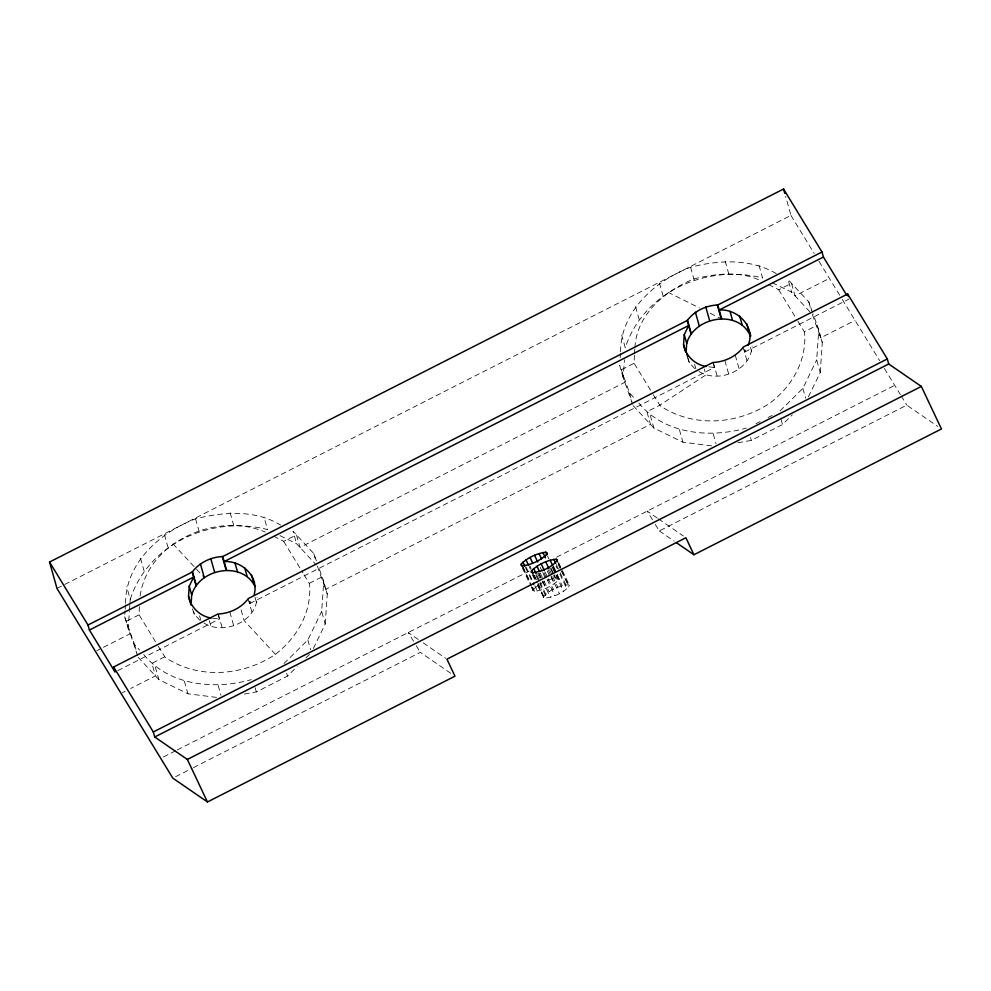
<?xml version="1.0" encoding="UTF-8"?>
<svg xmlns="http://www.w3.org/2000/svg" width="991" height="991" viewBox="0 0 991 991"><rect width="100%" height="100%" fill="white"/><g stroke="black" fill="none" stroke-linecap="round" stroke-linejoin="round"><path stroke-width="0.74" stroke-dasharray="4.96 3.72" d="M137.588 655.745L124.631 616.749L125.052 610.741M125.151 609.242L125.461 604.745M125.56 603.246C125.535 562.987 160.257 532.167 195.574 518.813C223.471 511.802 255.096 509.498 280.602 525.081M128.173 629.322L129.412 611.323M129.511 609.824L129.821 605.315M129.932 603.816L130.242 599.32L126.699 586.734M139.372 606.653L139.074 614.829L157.495 645.005M140.103 596.062C147.548 541.804 217.227 511.207 265.229 532.08M203.997 623.079C223.805 635.454 256.173 621.852 257.078 597.486M313.367 648.448L325.209 624.008L321.679 611.422L323.747 581.42L318.47 566.641M325.209 624.008L327.278 594.005L323.747 581.42M620.168 357.689L620.477 353.192M620.589 351.694C620.564 311.434 655.274 280.614 690.591 267.26C719.54 259.716 752.194 258.317 778.393 274.879M632.605 404.192L623.19 377.769L624.429 359.77M634.401 355.1L634.091 363.276L652.524 393.452M634.5 353.589L634.81 349.055M634.921 347.544C636.581 314.506 665.58 289.892 694.679 278.731C716.01 273.739 739.893 270.63 760.246 280.527M699.027 371.526C718.822 383.901 751.19 370.3 752.095 345.933M808.383 396.895L820.238 372.455L816.695 359.869L818.764 329.867L812.979 313.627M820.238 372.455L822.295 342.44L818.764 329.867M557.314 574.235L559.073 579.562C552.681 586.065 543.588 590.153 534.595 591.379L533.17 590.847L532.056 586.87M543.167 597.548C548.519 589.818 559.221 585.879 568.388 584.74L569.441 585.458C564.09 593.188 553.387 597.127 544.22 598.279L536.825 584.12M130.242 599.32C148.588 543.031 211.987 515.258 267.533 529.553L264.002 516.968M249.088 601.042L249.794 603.556L251.689 599.642M283.934 663.536L307.854 639.951L321.679 611.422M759.019 265.415L762.562 277.988C707.004 263.705 643.617 291.478 625.259 347.767L621.716 335.181M744.105 349.489L744.811 352.003L747.338 346.788M780.041 410.906L802.871 388.398L816.695 359.869M533.319 589.546C539.723 583.042 548.803 578.955 557.809 577.728L559.221 578.261M158.3 646.318L165.163 657.306C198.324 679.615 242.919 676.221 275.399 654.333C297.201 637.572 311.942 612.004 309.526 583.947L303.704 574.148M244.319 694.072L256.347 691.929L287.464 676.122L297.25 666.46M305.946 657.888L310.294 653.602M737.837 442.779L751.364 440.376L782.494 424.557L792.267 414.907M56.97 588.406L790.954 215.419L785.603 196.367M139.074 614.829L126.266 621.332L129.809 633.918L96.796 650.691M273.528 536.131L283.674 541.346L296.47 534.843L300.013 547.428L624.826 382.365L621.295 369.779L634.091 363.276M768.558 284.578L778.691 289.793L791.487 283.29L795.03 295.863L829.417 278.397M117.793 670.634L219.296 619.053L218.231 615.287M249.794 603.556L714.313 367.5L712.901 362.471M744.811 352.003L849.052 299.034M164.704 656.822L151.908 663.326L155.438 675.899L130.688 688.485M309.303 583.34L322.112 576.836L325.643 589.41L650.468 424.346L646.925 411.773L659.733 405.257L705.939 374.895L704.291 369.061M653.317 394.765L660.179 405.753C693.353 428.05 737.936 424.668 770.416 402.78C792.218 386.019 806.971 360.451 804.543 332.394L804.32 331.787L817.129 325.271L820.659 337.857L855.047 320.378M122.426 692.672L125.188 691.284M755.947 423.677L760.01 421.609M768.124 417.484L772.187 415.415M163.478 756.951L175.853 750.658M177.228 749.952L529.095 571.15M556.558 557.19L894.712 385.35M175.556 776.733L192.056 768.347M193.431 767.653L420.32 652.363L452.491 674.487M655.262 524.326L659.288 530.916L906.802 405.146L937.734 426.415M638.774 402.965C663.97 434.169 709.779 438.542 746.322 428.062M143.745 654.518C168.953 685.722 214.762 690.108 251.305 679.615M708.887 366.819L714.313 367.5M633.125 405.653L653.874 428.038L682.935 442.221L715.316 446.322M212.52 618.198L219.296 619.053M138.108 657.206L158.857 679.591L187.918 693.774L220.299 697.875M772.237 282.72L791.611 292.184L811.344 313.466M279.995 535.623L296.594 543.737L316.327 565.019M667.996 292.283L699.373 307.879M710.287 313.305L721.2 318.73M657.194 517.996L647.21 511.121L654.456 523M658.445 518.85L683.406 536.02M659.288 530.916L674.14 541.136M418.214 639.43L408.23 632.568L415.489 644.447M423.207 642.862L445.677 658.321M812.459 312.177L808.829 301.982L788.08 279.598L791.611 292.184M687.444 357.404L689.34 362.706L696.252 370.176M623.19 377.769L619.66 365.196L629.595 393.068L634.686 398.568M316.402 560.819L313.8 553.548L293.051 531.164L296.594 543.737M172.979 543.836L204.27 577.604M275.399 654.333L244.108 620.564L240.231 606.765M192.427 608.957L194.323 614.259L201.235 621.729M124.631 616.749L134.578 644.621L139.669 650.121M790.954 215.419L814.193 253.461M819 261.339L841.433 298.08M842.239 299.393L879.649 360.662M884.406 368.454L900.361 394.579M901.166 395.905L906.802 405.146M778.691 289.793L797.111 319.969M797.916 321.282L804.32 331.787M416.294 645.76L420.32 652.363M283.674 541.346L302.899 572.835M558.639 562.628L569.441 585.458M558.23 563.247L561.401 569.961M562.033 571.299L568.388 584.74M558.119 564.077L560.658 569.453M561.29 570.791L568.908 586.92M556.347 564.684L559.531 571.398M560.163 572.736L565.873 584.826M556.062 566.084L557.326 568.772M559.865 574.148L566.852 588.927M553.511 566.183L556.682 572.897M553.325 566.926L556.496 573.64M557.128 574.978L562.207 585.731M553.362 567.471L559.073 579.562M547.639 556.248L548.915 558.924M552.73 566.988L555.901 573.702M556.533 575.04L557.809 577.728M552.098 567.063L555.282 573.777M555.914 575.127L563.532 591.243M551.021 568.016L553.56 573.393M554.192 574.743L557.363 581.457M550.538 568.623L553.077 573.987M553.721 575.337L554.985 578.026M549.584 569.862L552.123 575.238M552.755 576.576L557.834 587.316M547.912 569.416L550.451 574.792M551.083 576.13L559.333 593.584M551.145 577.01L554.316 583.724M547.292 571.039L549.832 576.415M545.013 571.956L547.552 577.332M548.196 578.67L553.275 589.422M543.935 572.662L546.524 578.224M547.106 579.376L554.774 595.69M540.281 567.397L542.188 571.435M542.82 572.773L545.36 578.149M540.182 572.971L543.365 579.685M543.997 581.023L549.076 591.776M538.968 573.108L542.139 579.822M542.783 581.172L550.401 597.288M538.782 573.504L541.953 580.218M542.585 581.556L545.756 588.27M537.667 573.616L540.838 580.33M536.862 575.288L539.401 580.664M540.033 582.002L545.756 594.092M535.933 575.35L539.116 582.064M539.748 583.402L546.735 598.18M529.863 565.836L531.126 568.524M534.31 575.238L537.481 581.952M538.113 583.29L541.284 590.004M533.542 574.607L537.357 582.671M537.989 584.009L543.7 596.099M529.194 566.579L530.458 569.268M532.997 574.644L536.812 582.696M537.878 584.839L544.22 598.279M532.378 574.718L536.181 582.77M525.986 566.914L534.236 584.368M534.867 585.718L537.407 591.082M525.503 567.509L533.765 584.975M523.161 567.199L530.148 581.977M532.687 587.353L534.595 591.379M522.53 566.716L531.424 585.52M522.381 568.016L530.631 585.47M531.263 586.808L533.17 590.847M812.36 314.568L822.295 342.44M317.343 566.121L327.278 594.005M808.829 301.982L811.183 310.369M802.871 388.398L805.621 398.171M780.92 418.97L782.494 424.557M750.472 347.259L751.711 351.644M725.164 261.129L728.695 273.702M743.213 347.345L747.09 361.145M735.248 355.212L739.125 369.011M750.583 437.576L751.364 440.376M724.867 360.489L728.744 374.288M690.591 267.26L694.121 279.834M713.347 362.533L717.224 376.332M694.604 364.329L695.843 368.714M713.26 433.934L716.01 443.72M688.101 358.321L689.34 362.706M659.461 283.079L663.004 295.652M679.392 429.648L682.935 442.221M635.553 306.665L639.084 319.251M650.344 415.452L653.874 428.038M629.595 393.068L631.948 401.454M313.8 553.548L315.77 560.534M307.854 639.951L310.604 649.737M286.684 673.323L287.464 676.122M255.046 597.35L256.681 603.197M230.147 512.681L233.678 525.255M248.196 598.898L252.073 612.711M255.17 687.742L256.347 691.929M229.85 612.042L233.727 625.841M195.574 518.813L199.104 531.399M218.33 614.086L222.207 627.885M209.274 620.614L210.922 626.461M199.587 615.882L200.826 620.267M218.231 685.487L220.981 695.273M193.493 611.336L194.323 614.259M164.444 534.632L167.987 547.205M184.376 681.201L187.918 693.774M140.524 558.218L144.067 570.804M155.327 667.005L158.857 679.591M134.578 644.621L136.931 653.007"/><path stroke-width="1.49" d="M189.231 586.201L191.697 594.972L191.003 604.968L188.538 596.198L189.231 586.201L193.654 577.072L89.413 630.041L115.055 672.034L113.643 666.993L217.871 614.024C229.726 613.528 241.197 608.078 248.382 598.527L712.901 362.471C724.743 361.975 736.214 356.525 743.399 346.974L847.639 294.005L887.304 358.965L888.716 363.994L921.345 386.44L941.45 428.967L693.935 554.749L676.618 542.833M254.216 594.427C259.196 576.266 241.643 560.497 224.164 561.575L688.671 325.519L684.248 334.648L683.555 344.645L685.611 351.954M686.119 351.991L686.713 343.419L684.248 334.648M693.935 554.749L685.896 537.741L446.916 659.176L454.968 676.184L207.453 801.967L172.806 778.133L56.97 588.406L49.55 562.033L783.547 189.033L821.997 252.011L823.41 257.041L719.181 310.01C737.552 308.486 756.381 327.253 747.97 345.487M521.266 564.028L521.105 565.328L522.53 565.861C531.523 564.635 540.615 560.547 547.007 554.043L547.156 552.743L545.744 552.21C536.75 553.436 527.658 557.524 521.266 564.028L522.53 566.716M531.634 570.581L531.102 572.03L532.155 572.761C541.321 571.609 552.024 567.67 557.376 559.94L556.323 559.221C547.23 559.977 538.324 564.449 531.634 570.581L532.91 573.269M89.413 630.041L88.001 625.011L192.242 572.042C199.426 562.492 210.897 557.029 222.74 556.533L687.258 320.489C694.443 310.939 705.914 305.476 717.769 304.98L821.997 252.011M191.697 594.972C199.104 568.363 242.423 560.534 255.009 586.561M686.713 343.419C694.096 316.278 739.261 308.833 750.497 336.333M207.453 801.967L187.349 759.44L154.72 736.994L153.308 731.965L887.304 358.965M154.72 736.994L888.716 363.994M187.349 759.44L921.345 386.44M706.187 366.472C695.05 364.775 685.623 355.794 683.555 344.645M211.157 618.025C200.033 616.328 190.606 607.347 188.538 596.198M823.41 257.041L846.648 295.095M49.55 562.033L88.001 625.011M113.643 666.993L153.308 731.965M556.323 559.221L557.586 561.909M553.808 559.308L555.716 563.334M550.141 560.212L552.681 565.576M545.744 552.21L547.007 554.898M542.919 552.507L545.459 557.871M545.768 561.798L548.94 568.512M539.042 553.585L541.582 558.949M541.21 563.904L544.381 570.618M534.57 555.319L537.741 562.033M537.011 566.257L539.55 571.621M530.049 557.499L532.588 562.876M533.691 568.574L536.23 573.938M526.023 559.865L528.562 565.242M522.963 562.132L524.871 566.171M847.639 294.005L848.346 296.52M783.547 189.033L784.785 193.431M749.927 332.877L750.757 335.8M746.619 323.574L749.085 332.344M739.695 316.117L742.16 324.887M730.02 311.385L732.485 320.155M717.769 304.98L721.646 318.78M717.311 304.931L721.2 318.73M705.79 306.975L709.667 320.774M695.409 312.239L699.299 326.039M687.444 320.105L691.322 333.905M687.258 320.489L691.136 334.289M686.874 353.936L687.692 356.859M251.603 575.139L254.055 583.91M244.678 567.67L247.143 576.44M234.991 562.938L237.456 571.708M222.74 556.533L226.629 570.345M222.294 556.484L226.171 570.283M210.773 558.528L214.651 572.327M200.393 563.805L204.27 577.604M192.427 571.658L196.305 585.458M192.242 572.042L196.119 585.842"/></g></svg>
